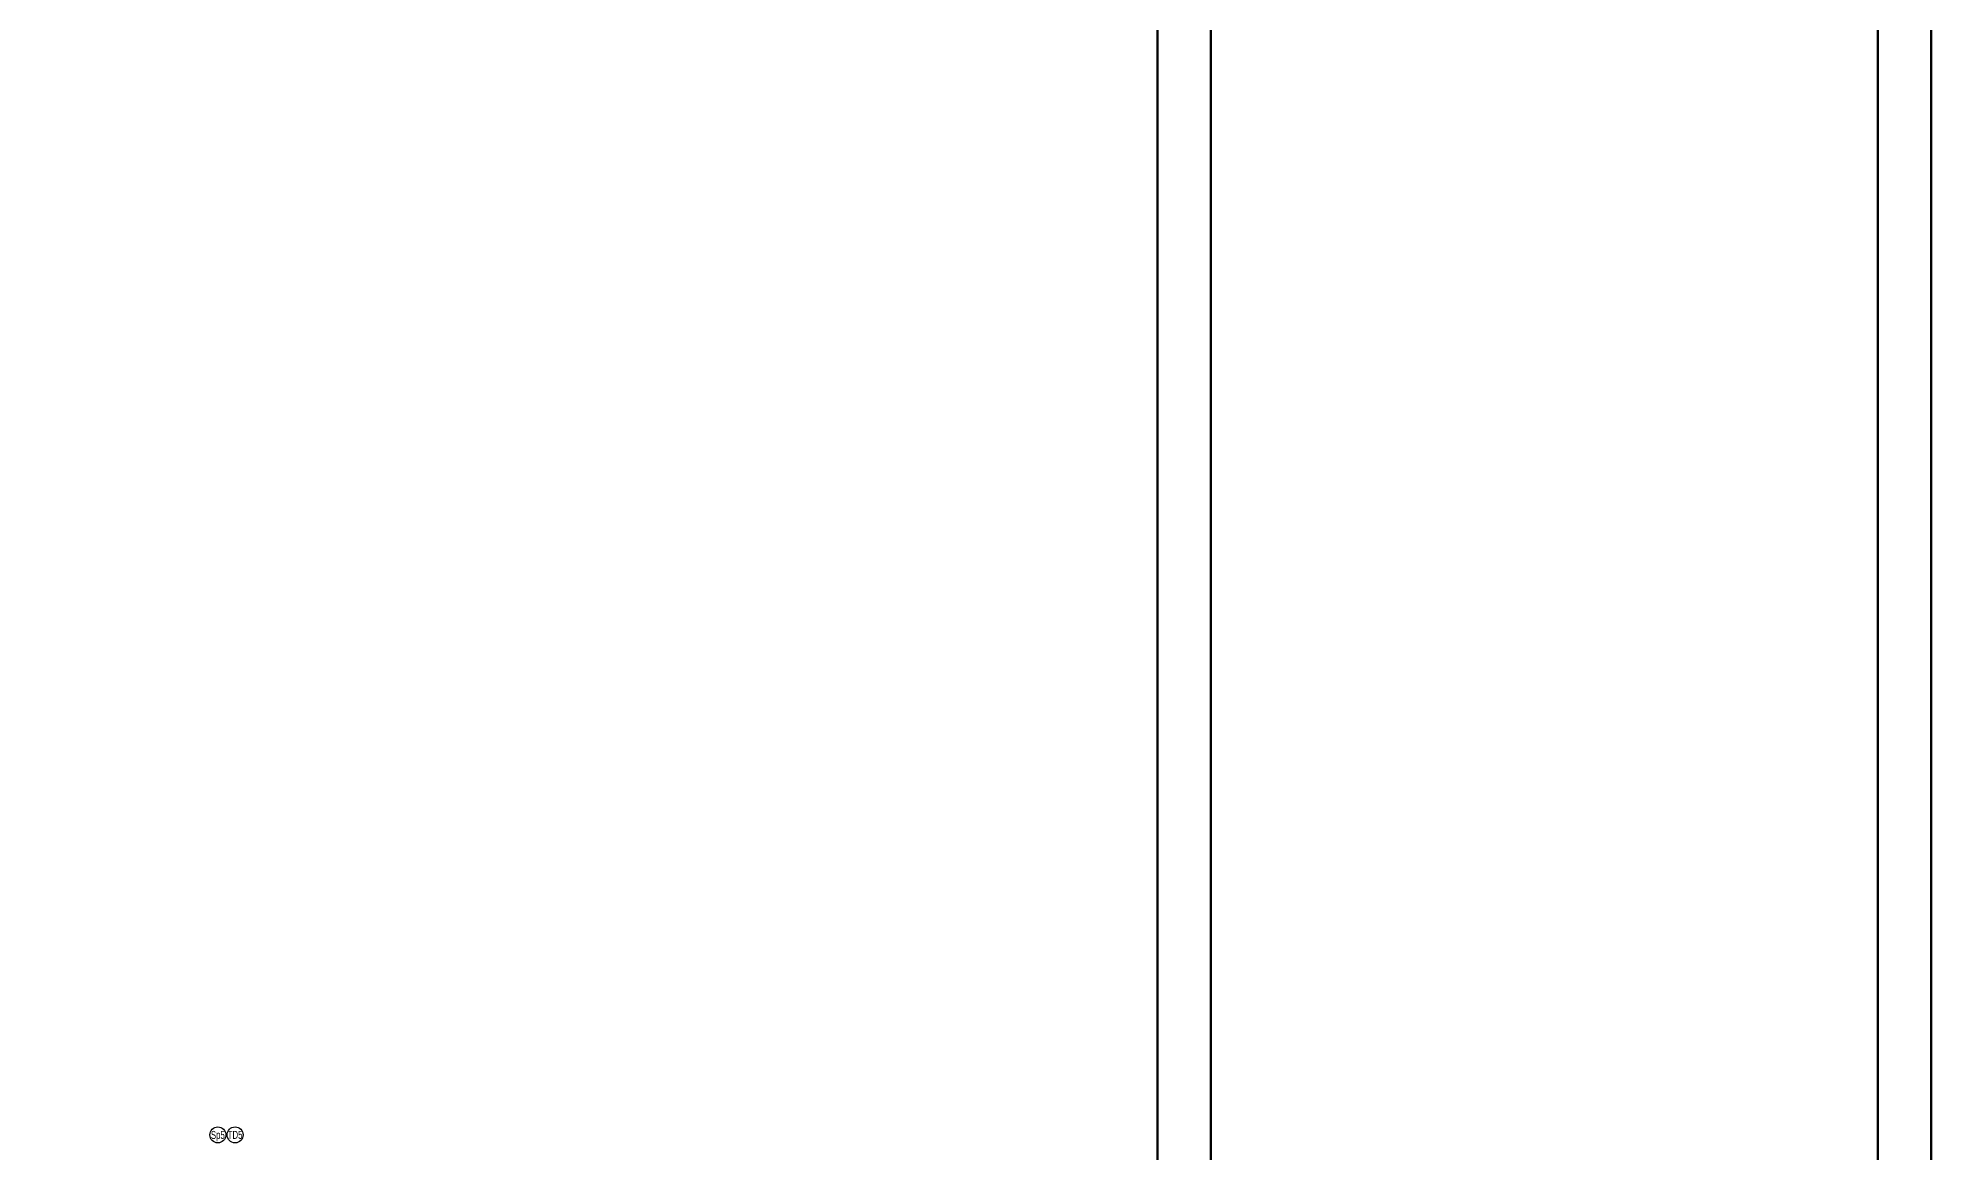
# Model space of a CAD drawing. Header units: centimetres. Extents: x 65749 to 90749, y -125491 to -105491.
# Drawn here: x 83651 to 90749, y -113843 to -109667 of the extents above; entities that cross this region are included whole.
import ezdxf
from ezdxf.enums import TextEntityAlignment as Align

# ---------------------------------------------------------------- set-up
doc = ezdxf.new("R2010")
doc.units = ezdxf.units.CM
doc.header["$MEASUREMENT"] = 0
doc.layers.get('0').update_dxf_attribs({"color": 255})
doc.layers.add('1-BASLIK', color=53, linetype='Continuous', lineweight=25)
doc.layers.add('Y-KOLON-NO', color=13, linetype='Continuous')
doc.styles.add('ARIAL1', font='arial.ttf', dxfattribs={"width": 0.7})

# ---------------------------------------------------------------- blocks, each defined once
blk = doc.blocks.new('PN')
blk.add_circle((0, 0), 30)
at = {"ltscale": 50, "style": 'ARIAL1', "width": 0.7}
blk.add_attdef('NO', text='', height=30, dxfattribs=at).set_placement((0, 0), align=Align.MIDDLE_CENTER)
blk = doc.blocks.new('PN-2')
blk.add_circle((0, 0), 30)
at = {"ltscale": 50, "style": 'ARIAL1', "width": 0.7}
blk.add_attdef('NO', text='', height=27.5, dxfattribs=at).set_placement((0, 0), align=Align.MIDDLE_CENTER)
blk = doc.blocks.new('UP_ANTET_01')
at = {"lineweight": 50}
for points in [[(618037.4, 97965.8), (618037.4, 117965.8), (643037.4, 117965.8), (643037.4, 97965.8)], [(640137.4, 98165.8), (618237.4, 98165.8), (618237.4, 117765.8), (640137.4, 117765.8)], [(642837.4, 117765.8), (640337.4, 117765.8), (640337.4, 98165.8), (642837.4, 98165.8)]]:
    blk.add_lwpolyline(points, close=True, dxfattribs=at)

msp = doc.modelspace()

# ---------------------------------------------------------------- block references
at = {"layer": '1-BASLIK'}
msp.add_blockref('UP_ANTET_01', (-552288.2, -223456.9, 0), dxfattribs=at)
at = {"layer": 'Y-KOLON-NO'}
msp.add_blockref('PN', (84325.8, -113778.6, 0), dxfattribs=at).add_auto_attribs({'NO': 'Sp5'})
ref = msp.add_blockref('PN-2', (84390.5, -113778.4, 0), dxfattribs=at)
ref.add_attrib('NO', 'TD5', dxfattribs={"layer": '0', "ltscale": 50, "height": 30, "style": 'ARIAL1', "width": 0.7}).set_placement((84390.5, -113778.4, 0), align=Align.MIDDLE_CENTER)

doc.saveas('drawing.dxf')
